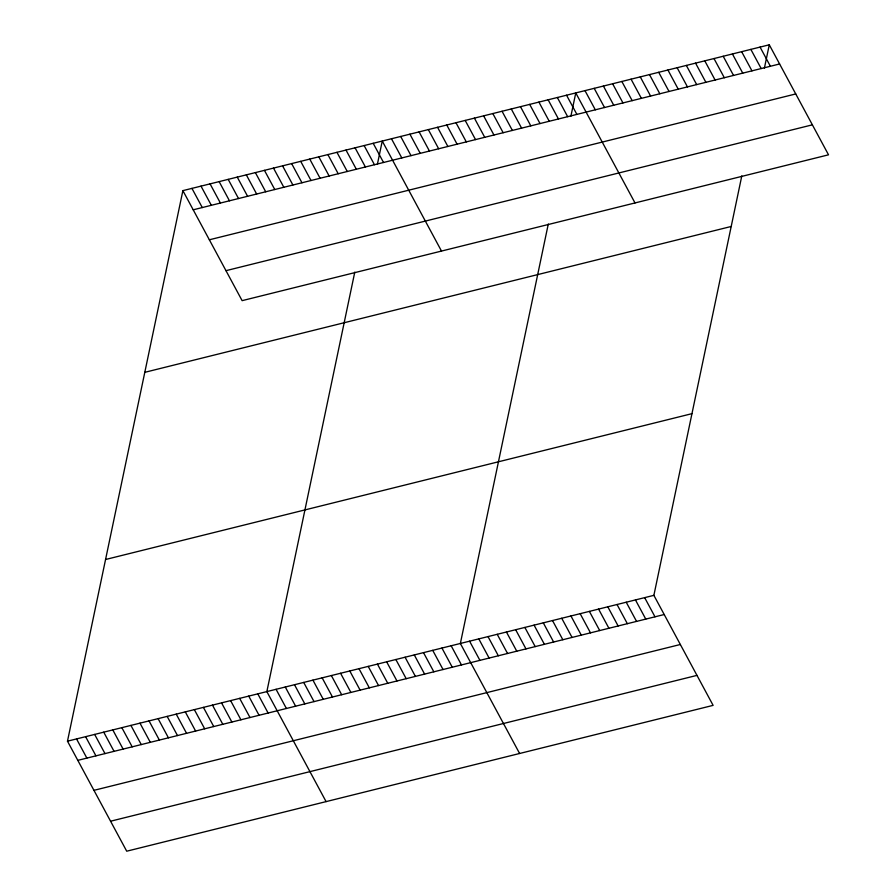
<?xml version="1.0" encoding="UTF-8"?>
<svg xmlns="http://www.w3.org/2000/svg" width="896" height="896" viewBox="0 0 896 896"><rect width="100%" height="100%" fill="white"/><g stroke="black" fill="none" stroke-linecap="round" stroke-linejoin="round"><path stroke-width="1.34" d="M741.81 175.874L653.878 595.347L713.115 705.365L126.717 851.2L67.48 741.182L182.885 190.635L769.283 44.8L828.52 154.818L242.122 300.653L182.885 190.635M354.782 272.126L266.851 691.6L326.088 801.618M377.362 164.416L382.256 141.053L441.493 251.07M548.296 224L460.365 643.474L519.602 753.491M570.875 116.29L575.77 92.926L635.006 202.944M764.389 68.163L769.283 44.8M193.211 209.81L779.61 63.974M209.35 239.792L795.749 93.946M225.982 270.67L812.381 124.835M144.805 372.322L731.203 226.475M105.56 559.507L691.958 413.661M67.48 741.182L653.878 595.347M77.806 760.357L664.205 614.522M93.946 790.339L680.344 644.493M110.578 821.218L696.976 675.382M760.066 47.096L770.392 66.259M750.848 49.381L761.174 68.555M741.642 51.677L751.957 70.851M732.424 53.962L742.75 73.136M723.206 56.258L733.533 75.432M713.989 58.554L724.315 77.728M704.782 60.838L715.098 80.013M695.565 63.134L705.891 82.309M686.347 65.43L696.674 84.594M677.13 67.715L687.456 86.89M667.923 70.011L678.238 89.186M658.706 72.296L669.032 91.47M649.488 74.592L659.814 93.766M640.27 76.888L650.597 96.051M631.064 79.173L641.379 98.347M621.846 81.469L632.173 100.643M612.629 83.765L622.955 102.928M603.411 86.05L613.738 105.224M594.205 88.346L604.52 107.52M584.987 90.63L595.314 109.805M566.552 95.222L576.878 114.386M557.346 97.507L567.661 116.682M548.128 99.803L558.454 118.978M538.91 102.099L549.237 121.262M529.693 104.384L540.019 123.558M520.486 106.68L530.802 125.854M511.269 108.965L521.595 128.139M502.051 111.261L512.378 130.435M492.834 113.557L503.16 132.72M483.627 115.842L493.942 135.016M474.41 118.138L484.736 137.312M465.192 120.422L475.518 139.597M455.974 122.718L466.301 141.893M446.768 125.014L457.083 144.178M437.55 127.299L447.877 146.474M428.333 129.595L438.659 148.77M419.115 131.891L429.442 151.054M409.909 134.176L420.224 153.35M400.691 136.472L411.018 155.646M644.661 597.643L654.987 616.806M391.474 138.757L401.8 157.931M635.454 599.928L645.77 619.102M626.237 602.224L636.552 621.398M373.195 143.304L383.522 162.478M617.019 604.509L627.346 623.683M364.134 145.566L374.461 164.73M607.802 606.805L618.128 625.979M355.074 147.818L365.4 166.992M598.595 609.101L608.91 628.264M346.013 150.069L356.328 169.243M589.378 611.386L599.693 630.56M336.952 152.32L347.267 171.494M580.16 613.682L590.486 632.856M327.88 154.571L338.206 173.746M570.942 615.966L581.269 635.141M318.819 156.834L329.146 175.997M561.725 618.262L572.051 637.437M309.758 159.085L320.085 178.259M552.518 620.558L562.834 639.733M300.698 161.336L311.024 180.51M543.301 622.843L553.627 642.018M291.637 163.587L301.952 182.762M534.083 625.139L544.41 644.314M282.576 165.85L292.891 185.013M524.866 627.435L535.192 646.598M273.504 168.101L283.83 187.275M515.659 629.72L525.974 648.894M264.443 170.352L274.77 189.526M506.442 632.016L516.768 651.19M255.382 172.603L265.709 191.778M497.224 634.301L507.55 653.475M246.322 174.866L256.648 194.029M488.006 636.597L498.333 655.771M237.261 177.117L247.587 196.291M478.8 638.893L489.115 658.056M228.2 179.368L238.515 198.542M469.582 641.178L479.909 660.352M219.139 181.619L229.454 200.794M210.067 183.882L220.394 203.045M451.147 645.77L461.474 664.933M201.006 186.133L211.333 205.307M441.941 648.054L452.256 667.229M191.946 188.384L202.272 207.558M432.723 650.35L443.05 669.525M423.506 652.635L433.832 671.81M414.288 654.931L424.614 674.106M405.082 657.227L415.397 676.39M395.864 659.512L406.19 678.686M386.646 661.808L396.973 680.982M377.429 664.104L387.755 683.267M368.222 666.389L378.538 685.563M359.005 668.685L369.331 687.859M349.787 670.97L360.114 690.144M340.57 673.266L350.896 692.44M331.363 675.562L341.678 694.725M322.146 677.846L332.472 697.021M312.928 680.142L323.254 699.317M303.71 682.427L314.037 701.602M294.504 684.723L304.819 703.898M285.286 687.019L295.613 706.182M276.069 689.304L286.395 708.478M257.79 693.851L268.117 713.026M248.73 696.102L259.056 715.277M239.669 698.365L249.995 717.528M230.608 700.616L240.923 719.79M221.547 702.867L231.862 722.042M212.475 705.118L222.802 724.293M203.414 707.381L213.741 726.544M194.354 709.632L204.68 728.806M185.293 711.883L195.619 731.058M176.232 714.134L186.558 733.309M167.171 716.397L177.486 735.56M158.11 718.648L168.426 737.822M149.038 720.899L159.365 740.074M139.978 723.15L150.304 742.325M130.917 725.413L141.243 744.576M121.856 727.664L132.182 746.838M112.795 729.915L123.11 749.09M103.734 732.166L114.05 751.341M94.662 734.418L104.989 753.592M85.602 736.68L95.928 755.843M76.541 738.931L86.867 758.106"/></g></svg>
